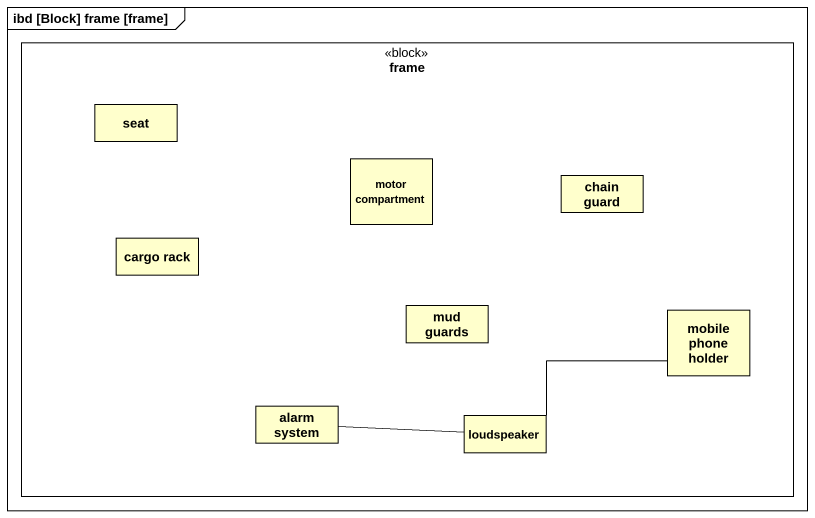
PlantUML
@startuml
mainframe ibd [Block] frame [frame]
rectangle "frame" as frame_ <<block>> {
  rectangle seat
  rectangle "motor compartment" as motor_compartment
  rectangle "chain guard" as chain_guard
  rectangle "cargo rack" as cargo_rack
  rectangle "mud guards" as mud_guards
  rectangle "mobile phone holder" as mobile_phone_holder
  rectangle "alarm system" as alarm_system
  rectangle loudspeaker
}
alarm_system -right- loudspeaker
loudspeaker -right- mobile_phone_holder
@enduml
